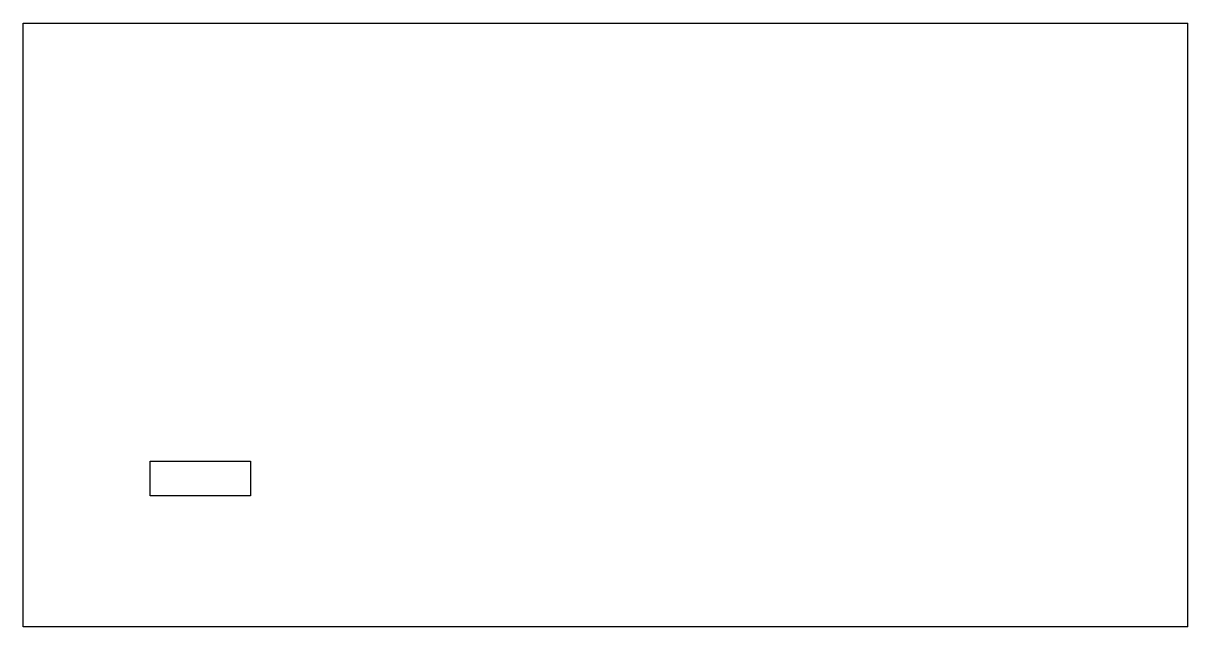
# Model space of a CAD drawing. Extents: x -68 to 68, y 0 to 70.
import ezdxf

# ---------------------------------------------------------------- set-up
doc = ezdxf.new("R2010")
doc.units = 0
doc.header["$MEASUREMENT"] = 0
doc.layers.get('0').update_dxf_attribs({"linetype": 'CONTINUOUS'})

# ---------------------------------------------------------------- blocks, each defined once
blk = doc.blocks.new('PART__FEATURE')
at = {"color": 0}
for p, q in [((-67.5, 0), (-67.5, 70)), ((-67.5, 70), (67.5, 70)), ((67.5, 0), (67.5, 70)), ((-52.774, 19.2), (-41.174, 19.2)), ((-52.774, 15.2), (-52.774, 19.2)), ((-41.174, 19.2), (-41.174, 15.2)), ((-41.174, 15.2), (-52.774, 15.2)), ((67.5, 0), (-67.5, 0))]:
    blk.add_line(p, q, dxfattribs=at)

msp = doc.modelspace()

# ---------------------------------------------------------------- block references
at = {"color": 1, "lineweight": 0}
msp.add_blockref('PART__FEATURE', (0, 0), dxfattribs=at)

doc.saveas('drawing.dxf')
